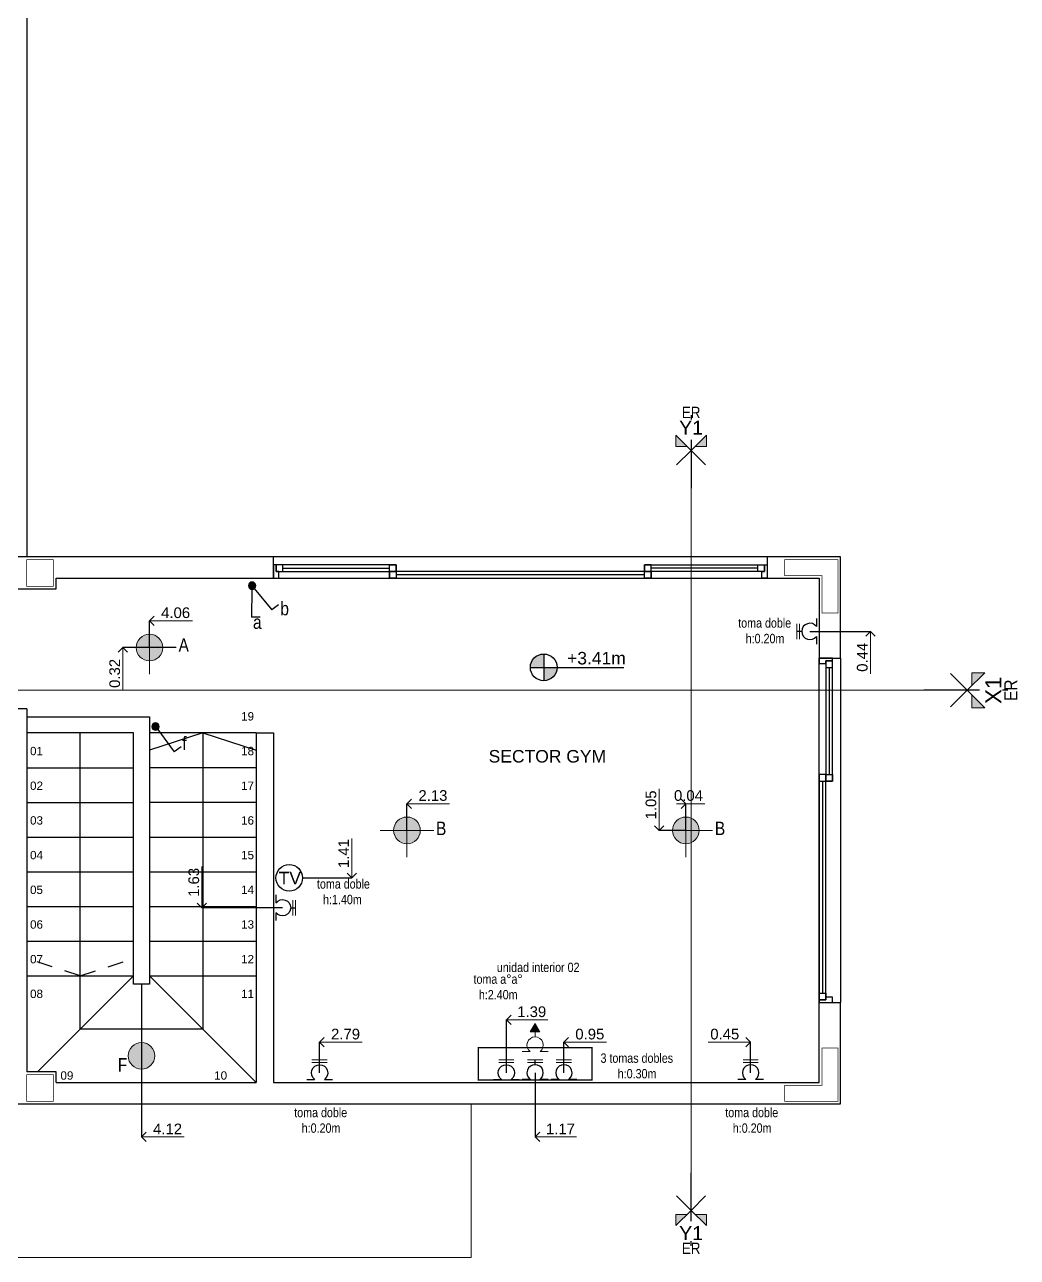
# Model space of a CAD drawing. Header units: millimetres. Extents: x 11902 to 12193, y 9935 to 10135.
# Drawn here: x 12036.59 to 12044.03, y 10117.14 to 10126.38 of the extents above; entities that cross this region are included whole.
import ezdxf
from ezdxf.enums import TextEntityAlignment as Align

# ---------------------------------------------------------------- set-up
doc = ezdxf.new("R2010")
doc.units = ezdxf.units.MM
doc.linetypes.add('ACAD_ISO02W100', pattern=[15, 12, -3])
doc.linetypes.add('CENTRO2', pattern=[28.575, 19.05, -3.175, 3.175, -3.175])
doc.layers.get('Defpoints').update_dxf_attribs({"color": 254})
for name, color, linetype in [('0-HATCH', 7, 'Continuous'), ('01-MUROS', 7, 'Continuous'), ('02-CARPINTERÍAS', 62, 'Continuous'), ('03-PROYECCIONES', 14, 'Continuous'), ('ie llaves', 10, 'Continuous'), ('ie textos', 250, 'Continuous'), ('ie tomas', 10, 'Continuous')]:
    doc.layers.add(name, color=color, linetype=linetype)
doc.layers.add('000-COTAS ACUMULADAS', color=7, linetype='Continuous', lineweight=9, true_color=0xd10a0d)
doc.layers.add('ie bocas', color=7, linetype='Continuous', lineweight=9, true_color=0xe41b1b)
doc.layers.add('001-EJES REPLANTEO', color=20, linetype='Continuous', lineweight=18)
doc.layers.add('06-SOLADOS', color=252, linetype='Continuous', lineweight=25)
doc.styles.add('arial1', font='arial.ttf', dxfattribs={"height": 0.002})
doc.styles.add('COTAS', font='arial.ttf')
doc.styles.add('ROMANS', font='GOTHIC.TTF', dxfattribs={"height": 0.125})
doc.styles.get("Standard").update_dxf_attribs({"font": 'arial.ttf'})
doc.dimstyles.new('Cotas 1 50', dxfattribs={"dimtxt": 0.08, "dimasz": 0.07, "dimexe": 0, "dimexo": 0, "dimgap": 0.02, "dimtad": 1, "dimjust": 2, "dimzin": 0, "dimdsep": 46, "dimtxsty": 'COTAS', "dimblk1": 'NONE', "dimblk2": 'OPEN90', "dimsah": 1, "dimcen": 0.1, "dimse1": 1, "dimsd1": 1, "dimclrd": 256, "dimclre": 252, "dimclrt": 256, "dimadec": 0, "dimazin": 0, "dimtfac": 1, "dimtix": 1, "dimtmove": 2, "dimatfit": 3, "dimldrblk": 'COTA', "dimfxl": 0, "dimtolj": 1, "dimtzin": 0, "dimlwd": -1, "dimarcsym": 0})

# ---------------------------------------------------------------- blocks, each defined once
blk = doc.blocks.new('APLIQUE')
at = {"layer": 'ie bocas', "extrusion": (-1.88135e-09, 1.24706e-11, 1)}
h = blk.add_hatch(color=256, dxfattribs=at)
h.dxf.hatch_style = 1
edge = h.paths.add_edge_path()
edge.add_arc((0, 0), 0.1, 179.24043, 539.24043, ccw=False)
at = {"layer": 'ie bocas', "const_width": 0.01}
for points in [[(-0.125, 0.2), (0.125, 0.2)], [(0, 0.2), (0, 0)]]:
    blk.add_lwpolyline(points, dxfattribs=at)
at = {"layer": 'ie bocas', "lineweight": 9}
blk.add_circle((0, 0), 0.1, dxfattribs=at)
blk = doc.blocks.new('BOCA ILUMINAICON')
at = {"layer": 'ie bocas'}
h = blk.add_hatch(color=256, dxfattribs=at)
h.dxf.hatch_style = 1
edge = h.paths.add_edge_path()
edge.add_arc((0, 0), 0.1, 0, 360)
at = {"layer": 'ie bocas', "color": 250, "lineweight": 0, "true_color": 0x1f1f1f}
for p, q in [((-0.0027, -0.2), (0.0027, 0.2)), ((0.2, -0.0027), (-0.2, 0.0027))]:
    blk.add_line(p, q, dxfattribs=at)
at = {"layer": 'ie bocas', "lineweight": 9}
blk.add_circle((0, 0), 0.1, dxfattribs=at)
blk = doc.blocks.new('tug')
at = {"color": 0}
for p, q in [((-0.138, 0.07), (-0.053, 0.07)), ((0.053, 0.07), (0.138, 0.07)), ((0, -0.088), (0, -0.14))]:
    blk.add_line(p, q, dxfattribs=at)
at = {"color": 0, "const_width": 0.01}
for points in [[(-0.083, -0.112), (0.083, -0.112)], [(-0.083, -0.14), (0.083, -0.14)]]:
    blk.add_lwpolyline(points, dxfattribs=at)
at = {"color": 0}
blk.add_arc((0, 0), 0.0875, 126.8888, 53.1112, dxfattribs=at)
blk = doc.blocks.new('TOMA ESPECIAL')
at = {"lineweight": 9, "true_color": 0x306b91}
h = blk.add_hatch(color=147, dxfattribs=at)
h.dxf.hatch_style = 1
h.paths.add_polyline_path([(0, -0.23), (0.052, -0.14), (-0.052, -0.14)])
at = {"color": 0}
for p, q in [((-0.138, 0.07), (-0.053, 0.07)), ((0.053, 0.07), (0.138, 0.07)), ((0, -0.088), (0, -0.14))]:
    blk.add_line(p, q, dxfattribs=at)
at = {"color": 147, "lineweight": 9, "true_color": 0x306b91}
blk.add_lwpolyline([(0, -0.23), (0.052, -0.14), (-0.052, -0.14)], close=True, dxfattribs=at)
at = {"color": 0}
blk.add_arc((0, 0), 0.0875, 126.8888, 53.1112, dxfattribs=at)
blk = doc.blocks.new('LLA-1P')
at = {"color": 0}
for p in [(0.033, 0.028), (0.315, 0.158)]:
    blk.add_line(p, (0.255, 0.225), dxfattribs=at)
at = {"color": 0, "const_width": 0.039}
blk.add_lwpolyline([(-0.016, 0.002, 1), (0.023, 0.002, 1)], format="xyb", close=True, dxfattribs=at)
at = {"color": 0}
blk.add_circle((0.004, 0.002), 0.039, dxfattribs=at)
at = {"style": 'ROMANS', "width": 0.8, "flags": 1}
blk.add_attdef('ELEC', (0, 0.029), '', height=0.125, dxfattribs=at)
blk = doc.blocks.new('Eje Replanteo')
h = blk.add_hatch(color=256)
h.paths.add_polyline_path([(0.229, 0.793), (0.06, 0.624), (0.229, 0.624)])
h.paths.add_polyline_path([(-0.229, 0.793), (-0.229, 0.624), (-0.06, 0.624)])
at = {"linetype": 'CENTRO2', "lineweight": 30}
for points in [[(0, 1.094), (0, 1.025)], [(0, 0.725), (0, 0)]]:
    blk.add_lwpolyline(points, dxfattribs=at)
for points in [[(0.217, 0.348), (0, 0.564), (-0.229, 0.793), (-0.229, 0.624), (-0.06, 0.624)], [(-0.217, 0.348), (0, 0.564), (0.229, 0.793), (0.229, 0.624), (0.06, 0.624)]]:
    blk.add_lwpolyline(points)
at = {"width": 0.85}
blk.add_attdef('ER', text='', height=0.17, dxfattribs=at).set_placement((0, 1.133), align=Align.MIDDLE_CENTER)
at = {"color": 1}
blk.add_attdef('EJE', text='', height=0.21, dxfattribs=at).set_placement((0, 0.905), align=Align.MIDDLE_CENTER)
blk = doc.blocks.new('_OPEN90')
at = {"color": 0, "linetype": 'ByBlock'}
for p, q in [((0, 0), (-1, 0)), ((-0.5, 0.5), (0, 0)), ((0, 0), (-0.5, -0.5))]:
    blk.add_line(p, q, dxfattribs=at)
blk = doc.blocks.new('*D122')
at = {"layer": '000-COTAS ACUMULADAS', "color": 252, "lineweight": -2, "transparency": 16777216}
blk.add_line((12042.4785, 10121.8302), (12042.932, 10121.8302), dxfattribs=at)
at = {"layer": '000-COTAS ACUMULADAS', "transparency": 16777216}
blk.add_line((12042.932, 10121.7602), (12042.932, 10121.5127), dxfattribs=at)
at = {"layer": 'Defpoints', "color": 0, "transparency": 16777216}
for p in [(12042.4785, 10121.8302), (12042.932, 10121.8302), (12042.5479, 10121.3892)]:
    blk.add_point(p, dxfattribs=at)
at = {"layer": '000-COTAS ACUMULADAS', "transparency": 16777216, "xscale": 0.07, "yscale": 0.07, "zscale": 0.07, "rotation": 90}
blk.add_blockref('_OPEN90', (12042.932, 10121.8302), dxfattribs=at)
at = {"layer": '000-COTAS ACUMULADAS', "transparency": 16777216, "insert": (12042.8711, 10121.6364), "char_height": 0.08, "attachment_point": 5, "rotation": 90, "style": 'COTAS'}
blk.add_mtext('\\A1;0.44', dxfattribs=at)
blk = doc.blocks.new('_None')
blk = doc.blocks.new('COTA')
blk.add_line((-1, 0), (0, 0))
at = {"const_width": 0.065}
blk.add_lwpolyline([(0.14, 0.14), (0.28, 0.28), (0, 0), (-0.14, -0.14), (-0.28, -0.28)], dxfattribs=at)
blk = doc.blocks.new('*D123')
at = {"layer": '000-COTAS ACUMULADAS', "transparency": 16777216}
blk.add_line((12041.3479, 10120.4092), (12041.3479, 10120.65), dxfattribs=at)
at = {"layer": '000-COTAS ACUMULADAS', "color": 252, "lineweight": -2, "transparency": 16777216}
blk.add_line((12041.5479, 10120.3392), (12041.3479, 10120.3392), dxfattribs=at)
at = {"layer": 'Defpoints', "color": 0, "transparency": 16777216}
for p in [(12041.5879, 10121.3892), (12041.3479, 10120.3392), (12041.5479, 10120.3392)]:
    blk.add_point(p, dxfattribs=at)
at = {"layer": '000-COTAS ACUMULADAS', "transparency": 16777216, "xscale": 0.07, "yscale": 0.07, "zscale": 0.07, "rotation": 270}
blk.add_blockref('_OPEN90', (12041.3479, 10120.3392), dxfattribs=at)
at = {"layer": '000-COTAS ACUMULADAS', "transparency": 16777216, "insert": (12041.2871, 10120.5296), "char_height": 0.08, "attachment_point": 5, "rotation": 90, "style": 'COTAS'}
blk.add_mtext('\\A1;1.05', dxfattribs=at)
blk = doc.blocks.new('*D124')
at = {"layer": '000-COTAS ACUMULADAS', "color": 252, "lineweight": -2, "transparency": 16777216}
blk.add_line((12041.5479, 10120.3392), (12041.5479, 10120.5392), dxfattribs=at)
at = {"layer": '000-COTAS ACUMULADAS', "transparency": 16777216}
blk.add_line((12041.5479, 10120.5392), (12041.6917, 10120.5392), dxfattribs=at)
at = {"layer": 'Defpoints', "color": 0, "transparency": 16777216}
for p in [(12041.5479, 10120.5392), (12041.5479, 10120.3392), (12041.5879, 10120.3392)]:
    blk.add_point(p, dxfattribs=at)
at = {"layer": '000-COTAS ACUMULADAS', "transparency": 16777216, "xscale": 0.07, "yscale": 0.07, "zscale": 0.07}
blk.add_blockref('_OPEN90', (12041.5479, 10120.5392), dxfattribs=at)
at = {"layer": '000-COTAS ACUMULADAS', "transparency": 16777216, "insert": (12041.5679, 10120.6), "char_height": 0.08, "attachment_point": 5, "style": 'COTAS'}
blk.add_mtext('\\A1;0.04', dxfattribs=at)
blk = doc.blocks.new('*D125')
at = {"layer": '000-COTAS ACUMULADAS', "color": 252, "lineweight": -2, "transparency": 16777216}
blk.add_line((12039.4579, 10120.3392), (12039.4579, 10120.5392), dxfattribs=at)
at = {"layer": '000-COTAS ACUMULADAS', "transparency": 16777216}
blk.add_line((12039.5279, 10120.5392), (12039.7771, 10120.5392), dxfattribs=at)
at = {"layer": 'Defpoints', "color": 0, "transparency": 16777216}
for p in [(12039.4579, 10120.5392), (12039.4579, 10120.3392, 0), (12041.5879, 10120.3392)]:
    blk.add_point(p, dxfattribs=at)
at = {"layer": '000-COTAS ACUMULADAS', "transparency": 16777216, "xscale": 0.07, "yscale": 0.07, "zscale": 0.07, "rotation": 180}
blk.add_blockref('_OPEN90', (12039.4579, 10120.5392), dxfattribs=at)
at = {"layer": '000-COTAS ACUMULADAS', "transparency": 16777216, "insert": (12039.6525, 10120.6), "char_height": 0.08, "attachment_point": 5, "style": 'COTAS'}
blk.add_mtext('\\A1;2.13', dxfattribs=at)
blk = doc.blocks.new('*D126')
at = {"layer": '000-COTAS ACUMULADAS', "color": 252, "lineweight": -2, "transparency": 16777216}
blk.add_line((12037.5279, 10121.7092), (12037.5279, 10121.9092), dxfattribs=at)
at = {"layer": '000-COTAS ACUMULADAS', "transparency": 16777216}
blk.add_line((12037.5979, 10121.9092), (12037.8489, 10121.9092), dxfattribs=at)
at = {"layer": 'Defpoints', "color": 0, "transparency": 16777216}
for p in [(12037.5279, 10121.9092), (12037.5279, 10121.7092, 0), (12041.5879, 10121.3892)]:
    blk.add_point(p, dxfattribs=at)
at = {"layer": '000-COTAS ACUMULADAS', "transparency": 16777216, "xscale": 0.07, "yscale": 0.07, "zscale": 0.07, "rotation": 180}
blk.add_blockref('_OPEN90', (12037.5279, 10121.9092), dxfattribs=at)
at = {"layer": '000-COTAS ACUMULADAS', "transparency": 16777216, "insert": (12037.7234, 10121.97), "char_height": 0.08, "attachment_point": 5, "style": 'COTAS'}
blk.add_mtext('\\A1;4.06', dxfattribs=at)
blk = doc.blocks.new('*D127')
at = {"layer": '000-COTAS ACUMULADAS', "transparency": 16777216}
blk.add_line((12041.9642, 10118.7511), (12041.7157, 10118.7511), dxfattribs=at)
at = {"layer": '000-COTAS ACUMULADAS', "color": 252, "lineweight": -2, "transparency": 16777216}
blk.add_line((12042.0342, 10118.5219), (12042.0342, 10118.7511), dxfattribs=at)
at = {"layer": 'Defpoints', "color": 0, "transparency": 16777216}
for p in [(12042.0342, 10118.7511), (12042.0342, 10118.5219), (12041.5879, 10118.4492)]:
    blk.add_point(p, dxfattribs=at)
at = {"layer": '000-COTAS ACUMULADAS', "transparency": 16777216, "xscale": 0.07, "yscale": 0.07, "zscale": 0.07}
blk.add_blockref('_OPEN90', (12042.0342, 10118.7511), dxfattribs=at)
at = {"layer": '000-COTAS ACUMULADAS', "transparency": 16777216, "insert": (12041.84, 10118.812), "char_height": 0.08, "attachment_point": 5, "style": 'COTAS'}
blk.add_mtext('\\A1;0.45', dxfattribs=at)
blk = doc.blocks.new('*D128')
at = {"layer": '000-COTAS ACUMULADAS', "color": 252, "lineweight": -2, "transparency": 16777216}
blk.add_line((12040.6342, 10118.5219), (12040.6342, 10118.7511), dxfattribs=at)
at = {"layer": '000-COTAS ACUMULADAS', "transparency": 16777216}
blk.add_line((12040.7042, 10118.7511), (12040.9526, 10118.7511), dxfattribs=at)
at = {"layer": 'Defpoints', "color": 0, "transparency": 16777216}
for p in [(12040.6342, 10118.7511), (12040.6342, 10118.5219), (12041.5879, 10118.4492)]:
    blk.add_point(p, dxfattribs=at)
at = {"layer": '000-COTAS ACUMULADAS', "transparency": 16777216, "xscale": 0.07, "yscale": 0.07, "zscale": 0.07, "rotation": 180}
blk.add_blockref('_OPEN90', (12040.6342, 10118.7511), dxfattribs=at)
at = {"layer": '000-COTAS ACUMULADAS', "transparency": 16777216, "insert": (12040.8284, 10118.812), "char_height": 0.08, "attachment_point": 5, "style": 'COTAS'}
blk.add_mtext('\\A1;0.95', dxfattribs=at)
blk = doc.blocks.new('*D129')
at = {"layer": '000-COTAS ACUMULADAS', "color": 252, "lineweight": -2, "transparency": 16777216}
blk.add_line((12040.4184, 10118.5219), (12040.4184, 10118.0414), dxfattribs=at)
at = {"layer": '000-COTAS ACUMULADAS', "transparency": 16777216}
blk.add_line((12040.4884, 10118.0414), (12040.7286, 10118.0414), dxfattribs=at)
at = {"layer": 'Defpoints', "color": 0, "transparency": 16777216}
for p in [(12040.4184, 10118.5219), (12041.5879, 10118.4492), (12040.4184, 10118.0414)]:
    blk.add_point(p, dxfattribs=at)
at = {"layer": '000-COTAS ACUMULADAS', "transparency": 16777216, "xscale": 0.07, "yscale": 0.07, "zscale": 0.07, "rotation": 180}
blk.add_blockref('_OPEN90', (12040.4184, 10118.0414), dxfattribs=at)
at = {"layer": '000-COTAS ACUMULADAS', "transparency": 16777216, "insert": (12040.6085, 10118.1016), "char_height": 0.08, "attachment_point": 5, "style": 'COTAS'}
blk.add_mtext('\\A1;1.17', dxfattribs=at)
blk = doc.blocks.new('*D130')
at = {"layer": '000-COTAS ACUMULADAS', "color": 252, "lineweight": -2, "transparency": 16777216}
blk.add_line((12040.2026, 10118.5219), (12040.2026, 10118.9187), dxfattribs=at)
at = {"layer": '000-COTAS ACUMULADAS', "transparency": 16777216}
blk.add_line((12040.2726, 10118.9187), (12040.513, 10118.9187), dxfattribs=at)
at = {"layer": 'Defpoints', "color": 0, "transparency": 16777216}
for p in [(12040.2026, 10118.9187), (12040.2026, 10118.5219), (12041.5879, 10118.4492)]:
    blk.add_point(p, dxfattribs=at)
at = {"layer": '000-COTAS ACUMULADAS', "transparency": 16777216, "xscale": 0.07, "yscale": 0.07, "zscale": 0.07, "rotation": 180}
blk.add_blockref('_OPEN90', (12040.2026, 10118.9187), dxfattribs=at)
at = {"layer": '000-COTAS ACUMULADAS', "transparency": 16777216, "insert": (12040.3928, 10118.9795), "char_height": 0.08, "attachment_point": 5, "style": 'COTAS'}
blk.add_mtext('\\A1;1.39', dxfattribs=at)
blk = doc.blocks.new('*D131')
at = {"layer": '000-COTAS ACUMULADAS', "color": 252, "lineweight": -2, "transparency": 16777216}
blk.add_line((12038.8026, 10118.5219), (12038.8026, 10118.7511), dxfattribs=at)
at = {"layer": '000-COTAS ACUMULADAS', "transparency": 16777216}
blk.add_line((12038.8726, 10118.7511), (12039.1219, 10118.7511), dxfattribs=at)
at = {"layer": 'Defpoints', "color": 0, "transparency": 16777216}
for p in [(12038.8026, 10118.7511), (12038.8026, 10118.5219), (12041.5879, 10118.4492)]:
    blk.add_point(p, dxfattribs=at)
at = {"layer": '000-COTAS ACUMULADAS', "transparency": 16777216, "xscale": 0.07, "yscale": 0.07, "zscale": 0.07, "rotation": 180}
blk.add_blockref('_OPEN90', (12038.8026, 10118.7511), dxfattribs=at)
at = {"layer": '000-COTAS ACUMULADAS', "transparency": 16777216, "insert": (12038.9972, 10118.812), "char_height": 0.08, "attachment_point": 5, "style": 'COTAS'}
blk.add_mtext('\\A1;2.79', dxfattribs=at)
blk = doc.blocks.new('*D132')
at = {"layer": '000-COTAS ACUMULADAS', "transparency": 16777216}
blk.add_line((12037.921, 10119.8292), (12037.921, 10120.0694), dxfattribs=at)
at = {"layer": '000-COTAS ACUMULADAS', "color": 252, "lineweight": -2, "transparency": 16777216}
blk.add_line((12038.5247, 10119.7592), (12037.921, 10119.7592), dxfattribs=at)
at = {"layer": 'Defpoints', "color": 0, "transparency": 16777216}
for p in [(12038.1205, 10121.3892), (12037.921, 10119.7592), (12038.5247, 10119.7592)]:
    blk.add_point(p, dxfattribs=at)
at = {"layer": '000-COTAS ACUMULADAS', "transparency": 16777216, "xscale": 0.07, "yscale": 0.07, "zscale": 0.07, "rotation": 270}
blk.add_blockref('_OPEN90', (12037.921, 10119.7592), dxfattribs=at)
at = {"layer": '000-COTAS ACUMULADAS', "transparency": 16777216, "insert": (12037.8601, 10119.9493), "char_height": 0.08, "attachment_point": 5, "rotation": 90, "style": 'COTAS'}
blk.add_mtext('\\A1;1.63', dxfattribs=at)
blk = doc.blocks.new('*D133')
at = {"layer": '000-COTAS ACUMULADAS', "transparency": 16777216}
blk.add_line((12039.0433, 10120.0532), (12039.0433, 10120.278), dxfattribs=at)
at = {"layer": '000-COTAS ACUMULADAS', "color": 252, "lineweight": -2, "transparency": 16777216}
blk.add_line((12038.675, 10119.9832), (12039.0433, 10119.9832), dxfattribs=at)
at = {"layer": 'Defpoints', "color": 0, "transparency": 16777216}
for p in [(12039.6575, 10121.3892), (12038.675, 10119.9832), (12039.0433, 10119.9832)]:
    blk.add_point(p, dxfattribs=at)
at = {"layer": '000-COTAS ACUMULADAS', "transparency": 16777216, "xscale": 0.07, "yscale": 0.07, "zscale": 0.07, "rotation": 270}
blk.add_blockref('_OPEN90', (12039.0433, 10119.9832), dxfattribs=at)
at = {"layer": '000-COTAS ACUMULADAS', "transparency": 16777216, "insert": (12038.9831, 10120.1656), "char_height": 0.08, "attachment_point": 5, "rotation": 90, "style": 'COTAS'}
blk.add_mtext('\\A1;1.41', dxfattribs=at)
blk = doc.blocks.new('*D134')
at = {"layer": '000-COTAS ACUMULADAS', "color": 252, "lineweight": -2, "transparency": 16777216}
blk.add_line((12037.4679, 10118.4492), (12037.4679, 10118.0414), dxfattribs=at)
at = {"layer": '000-COTAS ACUMULADAS', "transparency": 16777216}
blk.add_line((12037.5379, 10118.0414), (12037.7881, 10118.0414), dxfattribs=at)
at = {"layer": 'Defpoints', "color": 0, "transparency": 16777216}
for p in [(12037.4679, 10118.4492), (12041.5879, 10118.4492), (12037.4679, 10118.0414)]:
    blk.add_point(p, dxfattribs=at)
at = {"layer": '000-COTAS ACUMULADAS', "transparency": 16777216, "xscale": 0.07, "yscale": 0.07, "zscale": 0.07, "rotation": 180}
blk.add_blockref('_OPEN90', (12037.4679, 10118.0414), dxfattribs=at)
at = {"layer": '000-COTAS ACUMULADAS', "transparency": 16777216, "insert": (12037.663, 10118.1016), "char_height": 0.08, "attachment_point": 5, "style": 'COTAS'}
blk.add_mtext('\\A1;4.12', dxfattribs=at)
blk = doc.blocks.new('*D135')
at = {"layer": '000-COTAS ACUMULADAS', "color": 252, "lineweight": -2, "transparency": 16777216}
blk.add_line((12034.9729, 10121.2292), (12034.9729, 10121.609), dxfattribs=at)
at = {"layer": '000-COTAS ACUMULADAS', "transparency": 16777216}
blk.add_line((12035.0429, 10121.609), (12035.2904, 10121.609), dxfattribs=at)
at = {"layer": 'Defpoints', "color": 0, "transparency": 16777216}
for p in [(12034.9729, 10121.609), (12041.5879, 10121.3892), (12034.9729, 10121.2292)]:
    blk.add_point(p, dxfattribs=at)
at = {"layer": '000-COTAS ACUMULADAS', "transparency": 16777216, "xscale": 0.07, "yscale": 0.07, "zscale": 0.07, "rotation": 180}
blk.add_blockref('_OPEN90', (12034.9729, 10121.609), dxfattribs=at)
at = {"layer": '000-COTAS ACUMULADAS', "transparency": 16777216, "insert": (12035.1667, 10121.6698), "char_height": 0.08, "attachment_point": 5, "style": 'COTAS'}
blk.add_mtext('\\A1;6.62', dxfattribs=at)
blk = doc.blocks.new('*D140')
at = {"layer": '000-COTAS ACUMULADAS', "color": 252, "lineweight": -2, "transparency": 16777216}
blk.add_line((12033.7479, 10122.1587), (12033.7479, 10122.7909), dxfattribs=at)
at = {"layer": '000-COTAS ACUMULADAS', "transparency": 16777216}
blk.add_line((12033.8179, 10122.7909), (12034.0648, 10122.7909), dxfattribs=at)
at = {"layer": 'Defpoints', "color": 0, "transparency": 16777216}
for p in [(12033.7479, 10122.7909), (12033.7479, 10122.1587), (12041.5879, 10121.3892)]:
    blk.add_point(p, dxfattribs=at)
at = {"layer": '000-COTAS ACUMULADAS', "transparency": 16777216, "xscale": 0.07, "yscale": 0.07, "zscale": 0.07, "rotation": 180}
blk.add_blockref('_OPEN90', (12033.7479, 10122.7909), dxfattribs=at)
at = {"layer": '000-COTAS ACUMULADAS', "transparency": 16777216, "insert": (12033.9413, 10122.8517), "char_height": 0.08, "attachment_point": 5, "style": 'COTAS'}
blk.add_mtext('\\A1;7.84', dxfattribs=at)
blk = doc.blocks.new('*D141')
at = {"layer": '000-COTAS ACUMULADAS', "color": 252, "lineweight": -2, "transparency": 16777216}
blk.add_line((12033.1479, 10122.4692), (12033.1479, 10123.0157), dxfattribs=at)
at = {"layer": '000-COTAS ACUMULADAS', "transparency": 16777216}
blk.add_line((12033.2179, 10123.0157), (12033.4655, 10123.0157), dxfattribs=at)
at = {"layer": 'Defpoints', "color": 0, "transparency": 16777216}
for p in [(12033.1479, 10123.0157), (12033.1479, 10122.4692), (12041.5879, 10121.3892)]:
    blk.add_point(p, dxfattribs=at)
at = {"layer": '000-COTAS ACUMULADAS', "transparency": 16777216, "xscale": 0.07, "yscale": 0.07, "zscale": 0.07, "rotation": 180}
blk.add_blockref('_OPEN90', (12033.1479, 10123.0157), dxfattribs=at)
at = {"layer": '000-COTAS ACUMULADAS', "transparency": 16777216, "insert": (12033.3417, 10123.0765), "char_height": 0.08, "attachment_point": 5, "style": 'COTAS'}
blk.add_mtext('\\A1;8.44', dxfattribs=at)
blk = doc.blocks.new('*D142')
at = {"layer": '000-COTAS ACUMULADAS', "color": 252, "lineweight": -2, "transparency": 16777216}
blk.add_line((12036.1979, 10118.5194), (12036.1979, 10118.7927), dxfattribs=at)
at = {"layer": '000-COTAS ACUMULADAS', "transparency": 16777216}
blk.add_line((12036.2679, 10118.7927), (12036.5159, 10118.7927), dxfattribs=at)
at = {"layer": 'Defpoints', "color": 0, "transparency": 16777216}
for p in [(12036.1979, 10118.7927), (12036.1979, 10118.5194), (12041.5879, 10118.4492)]:
    blk.add_point(p, dxfattribs=at)
at = {"layer": '000-COTAS ACUMULADAS', "transparency": 16777216, "xscale": 0.07, "yscale": 0.07, "zscale": 0.07, "rotation": 180}
blk.add_blockref('_OPEN90', (12036.1979, 10118.7927), dxfattribs=at)
at = {"layer": '000-COTAS ACUMULADAS', "transparency": 16777216, "insert": (12036.3919, 10118.8536), "char_height": 0.08, "attachment_point": 5, "style": 'COTAS'}
blk.add_mtext('\\A1;5.39', dxfattribs=at)
blk = doc.blocks.new('*D143')
at = {"layer": '000-COTAS ACUMULADAS', "color": 252, "lineweight": -2, "transparency": 16777216}
blk.add_line((12033.7479, 10118.5194), (12033.7479, 10118.7927), dxfattribs=at)
at = {"layer": '000-COTAS ACUMULADAS', "transparency": 16777216}
blk.add_line((12033.8179, 10118.7927), (12034.0648, 10118.7927), dxfattribs=at)
at = {"layer": 'Defpoints', "color": 0, "transparency": 16777216}
for p in [(12033.7479, 10118.7927), (12033.7479, 10118.5194), (12041.5879, 10118.2892)]:
    blk.add_point(p, dxfattribs=at)
at = {"layer": '000-COTAS ACUMULADAS', "transparency": 16777216, "xscale": 0.07, "yscale": 0.07, "zscale": 0.07, "rotation": 180}
blk.add_blockref('_OPEN90', (12033.7479, 10118.7927), dxfattribs=at)
at = {"layer": '000-COTAS ACUMULADAS', "transparency": 16777216, "insert": (12033.9413, 10118.8536), "char_height": 0.08, "attachment_point": 5, "style": 'COTAS'}
blk.add_mtext('\\A1;7.84', dxfattribs=at)
blk = doc.blocks.new('*D144')
at = {"layer": '000-COTAS ACUMULADAS', "color": 252, "lineweight": -2, "transparency": 16777216}
blk.add_line((12034.9729, 10118.5194), (12034.9729, 10118.0414), dxfattribs=at)
at = {"layer": '000-COTAS ACUMULADAS', "transparency": 16777216}
blk.add_line((12035.0429, 10118.0414), (12035.2904, 10118.0414), dxfattribs=at)
at = {"layer": 'Defpoints', "color": 0, "transparency": 16777216}
for p in [(12034.9729, 10118.5194), (12041.5879, 10118.2892), (12034.9729, 10118.0414)]:
    blk.add_point(p, dxfattribs=at)
at = {"layer": '000-COTAS ACUMULADAS', "transparency": 16777216, "xscale": 0.07, "yscale": 0.07, "zscale": 0.07, "rotation": 180}
blk.add_blockref('_OPEN90', (12034.9729, 10118.0414), dxfattribs=at)
at = {"layer": '000-COTAS ACUMULADAS', "transparency": 16777216, "insert": (12035.1667, 10118.1022), "char_height": 0.08, "attachment_point": 5, "style": 'COTAS'}
blk.add_mtext('\\A1;6.62', dxfattribs=at)
blk = doc.blocks.new('*D145')
at = {"layer": '000-COTAS ACUMULADAS', "transparency": 16777216}
blk.add_line((12035.761, 10120.135), (12035.761, 10120.3744), dxfattribs=at)
at = {"layer": '000-COTAS ACUMULADAS', "color": 252, "lineweight": -2, "transparency": 16777216}
blk.add_line((12036.3812, 10120.065), (12035.761, 10120.065), dxfattribs=at)
at = {"layer": 'Defpoints', "color": 0, "transparency": 16777216}
for p in [(12037.4679, 10121.3892), (12035.761, 10120.065), (12036.3812, 10120.065)]:
    blk.add_point(p, dxfattribs=at)
at = {"layer": '000-COTAS ACUMULADAS', "transparency": 16777216, "xscale": 0.07, "yscale": 0.07, "zscale": 0.07, "rotation": 270}
blk.add_blockref('_OPEN90', (12035.761, 10120.065), dxfattribs=at)
at = {"layer": '000-COTAS ACUMULADAS', "transparency": 16777216, "insert": (12035.7002, 10120.2547), "char_height": 0.08, "attachment_point": 5, "rotation": 90, "style": 'COTAS'}
blk.add_mtext('\\A1;1.32', dxfattribs=at)
blk = doc.blocks.new('*D148')
at = {"layer": '000-COTAS ACUMULADAS', "color": 252, "lineweight": -2, "transparency": 16777216}
blk.add_line((12037.7279, 10121.7092), (12037.3279, 10121.7092), dxfattribs=at)
at = {"layer": '000-COTAS ACUMULADAS', "transparency": 16777216}
blk.add_line((12037.3279, 10121.6392), (12037.3279, 10121.3922), dxfattribs=at)
at = {"layer": 'Defpoints', "color": 0, "transparency": 16777216}
for p in [(12037.3279, 10121.7092), (12037.7279, 10121.7092, 0), (12038.1205, 10121.3892)]:
    blk.add_point(p, dxfattribs=at)
at = {"layer": '000-COTAS ACUMULADAS', "transparency": 16777216, "xscale": 0.07, "yscale": 0.07, "zscale": 0.07, "rotation": 90}
blk.add_blockref('_OPEN90', (12037.3279, 10121.7092), dxfattribs=at)
at = {"layer": '000-COTAS ACUMULADAS', "transparency": 16777216, "insert": (12037.2671, 10121.5157), "char_height": 0.08, "attachment_point": 5, "rotation": 90, "style": 'COTAS'}
blk.add_mtext('\\A1;0.32', dxfattribs=at)

msp = doc.modelspace()

# ---------------------------------------------------------------- hatches: boundary and pattern name
at = {"layer": '0-HATCH'}
h = msp.add_hatch(color=256, dxfattribs=at)
h.dxf.hatch_style = 1
h.paths.add_polyline_path([(12040.4829, 10121.6611, 0.414214), (12040.3829, 10121.5611), (12040.4829, 10121.5611)])
h.paths.add_polyline_path([(12040.4829, 10121.5611), (12040.4829, 10121.4611, 0.414214), (12040.5829, 10121.5611)])

# ---------------------------------------------------------------- linework, layer by layer
msp.add_lwpolyline([(12036.4479, 10122.2292), (12036.4479, 10122.1492), (12036.8279, 10122.1492), (12036.8279, 10122.2292), (12038.4579, 10122.2292), (12038.4579, 10122.3892), (12035.9479, 10122.3892)])
at = {"color": 97, "true_color": 0x2e8c22, "const_width": 0.005}
for points in [[(12036.6079, 10122.3692), (12036.6079, 10122.1692), (12036.8079, 10122.1692), (12036.8079, 10122.3692)], [(12036.6079, 10118.5092), (12036.6079, 10118.3092), (12036.8079, 10118.3092), (12036.8079, 10118.5092)]]:
    msp.add_lwpolyline(points, close=True, dxfattribs=at)
for points in [[(12042.6879, 10122.3692), (12042.2879, 10122.3692), (12042.2879, 10122.2492), (12042.5679, 10122.2492), (12042.5679, 10121.9692), (12042.6879, 10121.9692), (12042.6879, 10122.3692)], [(12042.6879, 10118.3092), (12042.2879, 10118.3092), (12042.2879, 10118.4292), (12042.5679, 10118.4292), (12042.5679, 10118.7092), (12042.6879, 10118.7092), (12042.6879, 10118.3092)]]:
    msp.add_lwpolyline(points, dxfattribs=at)
at = {"color": 82, "true_color": 0x2fbd00}
msp.add_circle((12038.5754, 10119.9832), 0.0997, dxfattribs=at)
at = {"layer": '0-HATCH'}
for p, q in [((12040.4829, 10121.6611), (12040.4829, 10121.4611)), ((12040.3829, 10121.5611), (12041.0829, 10121.5611))]:
    msp.add_line(p, q, dxfattribs=at)
msp.add_circle((12040.4829, 10121.5611), 0.1, dxfattribs=at)
at = {"layer": '001-EJES REPLANTEO'}
for p, q in [((12041.5879, 10123.1871), (12041.5879, 10117.4913)), ((12043.6577, 10121.3892), (12032.5834, 10121.3892))]:
    msp.add_line(p, q, dxfattribs=at)
at = {"layer": '01-MUROS'}
for p, q in [((12036.6079, 10132.3892), (12036.6079, 10122.3892)), ((12038.3279, 10121.0692), (12038.3279, 10118.4492)), ((12038.3279, 10121.0692), (12038.4579, 10121.0692)), ((12038.4579, 10121.0692), (12038.4579, 10118.4492)), ((12042.5479, 10119.0492), (12042.7079, 10119.0492)), ((12042.7079, 10118.2892), (12042.7079, 10119.0492))]:
    msp.add_line(p, q, dxfattribs=at)
msp.add_lwpolyline([(12042.1579, 10122.2292), (12042.5479, 10122.2292), (12042.5479, 10121.6292), (12042.7079, 10121.6292), (12042.7079, 10122.3892), (12042.1579, 10122.3892)], close=True, dxfattribs=at)
for points in [[(12036.6079, 10121.2492), (12036.4479, 10121.2492), (12036.4479, 10118.4492)], [(12036.6079, 10121.2492), (12036.6079, 10118.5292)], [(12038.4579, 10118.4492), (12042.5479, 10118.4492), (12042.5479, 10119.0492)], [(12036.8279, 10118.4492), (12036.8279, 10118.5292), (12036.6079, 10118.5292)], [(12036.8279, 10118.4492), (12038.3279, 10118.4492)], [(12036.4479, 10118.2892), (12042.7079, 10118.2892)]]:
    msp.add_lwpolyline(points, dxfattribs=at)
at = {"layer": '02-CARPINTERÍAS'}
for p, q in [((12042.1579, 10122.3892), (12038.4579, 10122.3892)), ((12038.5279, 10122.3042), (12039.3279, 10122.3042)), ((12041.2379, 10122.2542), (12039.3779, 10122.2542)), ((12042.0879, 10122.3042), (12041.2879, 10122.3042)), ((12038.4579, 10122.2292), (12042.1579, 10122.2292)), ((12042.5479, 10119.0492), (12042.5479, 10121.6292)), ((12042.7079, 10121.6292), (12042.7079, 10119.0492)), ((12042.6229, 10121.5592), (12042.6229, 10120.7592)), ((12042.5729, 10120.7092), (12042.5729, 10119.1192))]:
    msp.add_line(p, q, dxfattribs=at)
for points in [[(12038.4979, 10122.2792), (12038.4779, 10122.2792), (12038.4779, 10122.3292), (12038.4579, 10122.3292), (12038.4579, 10122.2292), (12038.4979, 10122.2292)], [(12038.4779, 10122.3292), (12038.4779, 10122.2792), (12039.3779, 10122.2792), (12039.3779, 10122.3292)], [(12038.4779, 10122.2792), (12038.5279, 10122.2792), (12038.5279, 10122.3292), (12038.4779, 10122.3292)], [(12039.3779, 10122.2792), (12039.3279, 10122.2792), (12039.3279, 10122.3292), (12039.3779, 10122.3292)], [(12041.2879, 10122.2792), (12039.3279, 10122.2792), (12039.3279, 10122.2292), (12041.2879, 10122.2292)], [(12039.3779, 10122.2292), (12039.3279, 10122.2292), (12039.3279, 10122.2792), (12039.3779, 10122.2792)], [(12042.1379, 10122.3292), (12042.1379, 10122.2792), (12041.2379, 10122.2792), (12041.2379, 10122.3292)], [(12041.2379, 10122.2792), (12041.2879, 10122.2792), (12041.2879, 10122.3292), (12041.2379, 10122.3292)], [(12041.2879, 10122.2292), (12041.2379, 10122.2292), (12041.2379, 10122.2792), (12041.2879, 10122.2792)], [(12042.1379, 10122.2792), (12042.0879, 10122.2792), (12042.0879, 10122.3292), (12042.1379, 10122.3292)], [(12042.1179, 10122.2792), (12042.1379, 10122.2792), (12042.1379, 10122.3292), (12042.1579, 10122.3292), (12042.1579, 10122.2292), (12042.1179, 10122.2292)], [(12042.5979, 10121.5892), (12042.5979, 10121.6092), (12042.6479, 10121.6092), (12042.6479, 10121.6292), (12042.5479, 10121.6292), (12042.5479, 10121.5892)], [(12042.6479, 10121.6092), (12042.5979, 10121.6092), (12042.5979, 10120.7092), (12042.6479, 10120.7092)], [(12042.5979, 10121.6092), (12042.5979, 10121.5592), (12042.6479, 10121.5592), (12042.6479, 10121.6092)], [(12042.5979, 10120.7592), (12042.5479, 10120.7592), (12042.5479, 10119.0692), (12042.5979, 10119.0692)], [(12042.5479, 10120.7592), (12042.5479, 10120.7092), (12042.5979, 10120.7092), (12042.5979, 10120.7592)], [(12042.5979, 10120.7092), (12042.5979, 10120.7592), (12042.6479, 10120.7592), (12042.6479, 10120.7092)], [(12042.5479, 10119.0692), (12042.5479, 10119.1192), (12042.5979, 10119.1192), (12042.5979, 10119.0692)], [(12042.5979, 10119.0892), (12042.5979, 10119.0692), (12042.5479, 10119.0692), (12042.5479, 10119.0492), (12042.6479, 10119.0492), (12042.6479, 10119.0892)]]:
    msp.add_lwpolyline(points, close=True, dxfattribs=at)
msp.add_lwpolyline([(12036.6079, 10121.1892), (12037.5279, 10121.1892), (12037.5279, 10119.1859), (12037.4079, 10119.1859), (12037.4079, 10121.0692), (12036.6079, 10121.0692)], dxfattribs=at)
at = {"layer": '03-PROYECCIONES'}
for points in [[(12037.9279, 10121.0692), (12037.9279, 10118.8492), (12037.0079, 10118.8492)], [(12037.0079, 10118.8492), (12037.0079, 10121.0692)], [(12037.9279, 10121.0692), (12037.5279, 10120.9392)], [(12037.9279, 10121.0692), (12038.3279, 10120.9392)]]:
    msp.add_lwpolyline(points, dxfattribs=at)
at = {"layer": '03-PROYECCIONES', "linetype": 'ACAD_ISO02W100', "ltscale": 0.01}
for points in [[(12037.0079, 10119.2492), (12036.6079, 10119.3792)], [(12037.0079, 10119.2492), (12037.4079, 10119.3792)]]:
    msp.add_lwpolyline(points, dxfattribs=at)
at = {"layer": '03-PROYECCIONES', "color": 132, "linetype": 'ACAD_ISO02W100', "ltscale": 0.01, "true_color": 0x00c7c7, "const_width": 0.01}
msp.add_lwpolyline([(12039.9919, 10118.468), (12039.9919, 10118.7114), (12040.8448, 10118.7114), (12040.8448, 10118.468)], close=True, dxfattribs=at)
at = {"layer": '06-SOLADOS'}
for p, q in [((12038.3279, 10121.0692), (12037.5279, 10121.0692)), ((12036.6079, 10120.8092), (12037.4079, 10120.8092)), ((12038.3279, 10120.8092), (12037.5279, 10120.8092)), ((12036.6079, 10120.5492), (12037.4079, 10120.5492)), ((12038.3279, 10120.5492), (12037.5279, 10120.5492)), ((12036.6079, 10120.2892), (12037.4079, 10120.2892)), ((12037.5279, 10120.2892), (12038.3279, 10120.2892)), ((12036.6079, 10120.0292), (12037.4079, 10120.0292)), ((12037.5279, 10120.0292), (12038.3279, 10120.0292)), ((12036.6079, 10119.7692), (12037.4079, 10119.7692)), ((12037.5279, 10119.7692), (12038.3279, 10119.7692)), ((12036.6079, 10119.5092), (12037.4079, 10119.5092)), ((12037.5279, 10119.5092), (12038.3279, 10119.5092)), ((12036.6079, 10119.2492), (12037.4079, 10119.2492)), ((12036.6879, 10118.5292), (12037.4079, 10119.2492)), ((12037.5279, 10119.2492), (12038.3279, 10119.2492)), ((12038.3279, 10118.4492), (12037.5279, 10119.2492)), ((12037.4679, 10119.1859), (12037.4679, 10118.4492))]:
    msp.add_line(p, q, dxfattribs=at)
at = {"layer": '06-SOLADOS', "lineweight": 9}
msp.add_line((12039.9379, 10117.1392), (12039.9379, 10118.2892), dxfattribs=at)
msp.add_lwpolyline([(12030.3286, 10117.1392), (12039.9379, 10117.1392)], dxfattribs=at)

# ---------------------------------------------------------------- block references
at = {"layer": '001-EJES REPLANTEO', "xscale": 0.5, "yscale": 0.5, "zscale": 0.5}
msp.add_blockref('Eje Replanteo', (12041.5879, 10122.9049), dxfattribs=at).add_auto_attribs({'EJE': 'Y1', 'ER': 'ER'})
at = {"layer": '001-EJES REPLANTEO'}
ref = msp.add_blockref('Eje Replanteo', (12043.3332, 10121.3892), dxfattribs=dict(at, xscale=-0.5749999999999993, yscale=0.5749999999999993, zscale=0.5, rotation=270))
ref.add_attrib('EJE', 'X1', dxfattribs={"layer": '0', "color": 1, "height": 0.12075, "rotation": 90}).set_placement((12043.8541, 10121.3892), align=Align.MIDDLE_CENTER)
ref.add_attrib('ER', 'ER', dxfattribs={"layer": '0', "height": 0.09775, "rotation": 90, "width": 0.85}).set_placement((12043.9845, 10121.3892), align=Align.MIDDLE_CENTER)
ref = msp.add_blockref('Eje Replanteo', (12041.5879, 10117.7734), dxfattribs=dict(at, xscale=-0.5, yscale=0.5, zscale=0.5, rotation=180))
ref.add_attrib('EJE', 'Y1', dxfattribs={"layer": '0', "color": 1, "height": 0.105}).set_placement((12041.5879, 10117.3205), align=Align.MIDDLE_CENTER)
ref.add_attrib('ER', 'ER', dxfattribs={"layer": '0', "height": 0.085, "width": 0.85}).set_placement((12041.5879, 10117.2071), align=Align.MIDDLE_CENTER)
at = {"layer": 'ie bocas', "extrusion": (-1.88135e-09, -1.24706e-11, 1), "rotation": 180.7595650839788}
for p in [(12037.5279, 10121.7092, 0), (12041.5479, 10120.3392, 0)]:
    msp.add_blockref('BOCA ILUMINAICON', p, dxfattribs=at)
at = {"layer": 'ie bocas', "extrusion": (1.88135e-09, -1.24706e-11, 1), "xscale": -1, "rotation": 179.2404349160212}
msp.add_blockref('BOCA ILUMINAICON', (12039.4579, 10120.3392, 0), dxfattribs=at)
at = {"layer": 'ie bocas', "color": 147, "true_color": 0x306b91, "xscale": 0.7, "yscale": 0.7, "zscale": 0.7, "rotation": 180}
msp.add_blockref('TOMA ESPECIAL', (12040.4184, 10118.7305), dxfattribs=at)
at = {"layer": 'ie bocas', "xscale": -1, "rotation": 180}
msp.add_blockref('APLIQUE', (12037.4679, 10118.6492), dxfattribs=at)
at = {"layer": 'ie llaves', "xscale": -0.7000000000000584, "yscale": 0.7000000000000584, "zscale": 0.7000000000000584}
for p, rotation in [((12038.2955, 10122.1761), 130.9347955414813), ((12038.2938, 10122.175), 170.7773412070379), ((12037.5706, 10121.1189), 168.3129577995013)]:
    msp.add_blockref('LLA-1P', p, dxfattribs=dict(at, rotation=rotation))
at = {"layer": 'ie tomas', "yscale": 0.7, "zscale": 0.7}
for p, xscale, rotation in [((12042.4785, 10121.8302), 0.7, 270), ((12038.5247, 10119.7592), -0.7, 90.00000000000006), ((12038.8026, 10118.5219), -0.7, 180), ((12040.2026, 10118.5219), -0.7, 180), ((12040.4184, 10118.5219), 0.7, 180), ((12040.6342, 10118.5219), 0.7, 180), ((12042.0342, 10118.5219), 0.7, 180)]:
    msp.add_blockref('tug', p, dxfattribs=dict(at, xscale=xscale, rotation=rotation))

# ---------------------------------------------------------------- texts
at = {"char_height": 0.09375, "attachment_point": 1}
for s, insert in [('+3.41m', (12040.6579, 10121.6768)), ('\\pi0.3031;SECTOR GYM', (12039.7669, 10120.9415))]:
    msp.add_mtext_dynamic_manual_height_columns(s, width=1.470858, gutter_width=12.5, heights=[0], dxfattribs=dict(at, insert=insert))
at = {"color": 82, "true_color": 0x2fbd00, "insert": (12037.8421, 10120.0286), "char_height": 0.09375, "attachment_point": 1}
msp.add_mtext_dynamic_manual_height_columns('\\pi0.6538;TV', width=1.470858, gutter_width=12.5, heights=[0], dxfattribs=at)
at = {"layer": '03-PROYECCIONES', "char_height": 0.0625}
for s, insert, attachment_point in [('19', (12038.2142, 10121.2252), 1), ('01', (12036.6321, 10120.9652), 1), ('18', (12038.2142, 10120.9652), 1), ('02', (12036.6321, 10120.7052), 1), ('17', (12038.2142, 10120.7052), 1), ('03', (12036.6321, 10120.4452), 1), ('16', (12038.2142, 10120.4452), 1), ('04', (12036.6321, 10120.1852), 1), ('15', (12038.2142, 10120.1852), 1), ('05', (12036.6321, 10119.9252), 1), ('14', (12038.2142, 10119.9252), 1), ('06', (12036.6321, 10119.6652), 1), ('13', (12038.2142, 10119.6652), 1), ('07', (12036.6321, 10119.4052), 1), ('12', (12038.2142, 10119.4052), 1), ('08', (12036.6321, 10119.1452), 1), ('11', (12038.2142, 10119.1452), 1), ('09', (12036.86, 10118.5334), 1), ('10', (12038.1094, 10118.5334), 3)]:
    msp.add_mtext_dynamic_manual_height_columns(s, width=1.470858, gutter_width=12.5, heights=[0], dxfattribs=dict(at, insert=insert, attachment_point=attachment_point))
at = {"layer": '03-PROYECCIONES', "color": 132, "linetype": 'ACAD_ISO02W100', "ltscale": 0.01, "true_color": 0x00c7c7, "insert": (12040.4368, 10119.3476), "char_height": 0.07, "attachment_point": 1, "style": 'arial1'}
msp.add_mtext('\\pi-0.30521;{\\fArial Narrow|b0|i0|c0|p34;unidad interior 02}', dxfattribs=at)
at = {"layer": 'ie textos', "attachment_point": 1, "style": 'arial1'}
for s, insert, char_height in [('{\\fArial Narrow|b0|i0|c0|p34;b}', (12038.5087, 10122.0518), 0.1008), ('{\\fArial Narrow|b0|i0|c0|p34;a}', (12038.3035, 10121.95), 0.1008), ('\\pi-0.19587;{\\fArial Narrow|b0|i0|c0|p34;toma doble\\P\\pi-0.13971;h:0.20m}', (12042.1368, 10121.9287), 0.07), ('{\\fArial Narrow|b0|i0|c0|p34;A}', (12037.7459, 10121.7788, 0), 0.1008), ('{\\fArial Narrow|b0|i0|c0|p34;f}', (12037.7728, 10121.0422), 0.1008), ('{\\fArial Narrow|b0|i0|c0|p34;B}', (12039.6759, 10120.4045, -0.0001), 0.1008), ('{\\fArial Narrow|b0|i0|c0|p34;B}', (12041.7659, 10120.4045, 0), 0.1008), ('\\pi-0.2078;{\\fArial Narrow|b0|i0|c0|p34; toma doble\\P\\pi-0.13971;h:1.40m}', (12038.9686, 10119.9728), 0.07), ('\\pi-0.17997;{\\fArial Narrow|b0|i0|c0|p34;toma a°a°\\P\\pi-0.13971;h:2.40m}', (12040.1367, 10119.2595), 0.07), ('\\pi-0.2688;{\\fArial Narrow|b0|i0|c0|p34;3 tomas dobles\\P\\pi-0.13971;h:0.30m}', (12041.1776, 10118.6673), 0.07), ('{\\fArial Narrow|b0|i0|c0|p34;F}', (12037.2901, 10118.6328), 0.1008), ('\\pi-0.19587;{\\fArial Narrow|b0|i0|c0|p34;toma doble\\P\\pi-0.13971;h:0.20m}', (12038.8085, 10118.2597), 0.07), ('\\pi-0.19587;{\\fArial Narrow|b0|i0|c0|p34;toma doble\\P\\pi-0.13971;h:0.20m}', (12042.0401, 10118.2597), 0.07)]:
    msp.add_mtext(s, dxfattribs=dict(at, insert=insert, char_height=char_height))

# ---------------------------------------------------------------- dimensions: what is measured, and where the dimension line sits
at = {"layer": '000-COTAS ACUMULADAS'}
for base, p1, p2, picture, middle in [((12033.1479, 10123.0157), (12041.5879, 10121.3892), (12033.1479, 10122.4692), '*D141', (12033.3417, 10123.0765)), ((12033.7479, 10122.7909), (12041.5879, 10121.3892), (12033.7479, 10122.1587), '*D140', (12033.9413, 10122.8517)), ((12037.5279, 10121.9092), (12041.5879, 10121.3892), (12037.5279, 10121.7092, 0), '*D126', (12037.7234, 10121.97)), ((12034.9729393565, 10121.608969369), (12041.5879393565, 10121.3891665225), (12034.9729393565, 10121.2291665225), '*D135', (12035.1666501341, 10121.6698152081)), ((12039.4579, 10120.5392), (12041.5879, 10120.3392), (12039.4579, 10120.3392, 0), '*D125', (12039.6525, 10120.6)), ((12041.5479, 10120.5392), (12041.5879, 10120.3392), (12041.5479, 10120.3392), '*D124', (12041.5679, 10120.6)), ((12040.2026, 10118.9187), (12041.5879, 10118.4492), (12040.2026, 10118.5219), '*D130', (12040.3928, 10118.9795)), ((12033.7479, 10118.7927), (12041.5879, 10118.2892), (12033.7479, 10118.5194), '*D143', (12033.9413, 10118.8536)), ((12036.1979, 10118.7927), (12041.5879, 10118.4492), (12036.1979, 10118.5194), '*D142', (12036.3919, 10118.8536)), ((12038.8026, 10118.7511), (12041.5879, 10118.4492), (12038.8026, 10118.5219), '*D131', (12038.9972, 10118.812)), ((12040.6342, 10118.7511), (12041.5879, 10118.4492), (12040.6342, 10118.5219), '*D128', (12040.8284, 10118.812)), ((12042.0342, 10118.7511), (12041.5879, 10118.4492), (12042.0342, 10118.5219), '*D127', (12041.84, 10118.812)), ((12034.9729393565, 10118.0413970335), (12041.5879393565, 10118.2891665225), (12034.9729393565, 10118.5193676287), '*D144', (12035.1666501341, 10118.1022428725)), ((12040.4184, 10118.0414), (12041.5879, 10118.4492), (12040.4184, 10118.5219), '*D129', (12040.6085, 10118.1016)), ((12037.4679, 10118.0414), (12041.5879, 10118.4492), (12037.4679, 10118.4492), '*D134', (12037.663, 10118.1016))]:
    dim = msp.add_linear_dim(base=base, p1=p1, p2=p2, dimstyle='Cotas 1 50', dxfattribs=at)
    dim.commit()
    dim.dimension.update_dxf_attribs({"geometry": picture, "text_midpoint": middle})
for base, p1, p2, picture, middle in [((12042.932, 10121.8302), (12042.5479, 10121.3892), (12042.4785, 10121.8302), '*D122', (12042.8711, 10121.6364)), ((12037.3279, 10121.7092), (12038.1205, 10121.3892), (12037.7279, 10121.7092, 0), '*D148', (12037.2671, 10121.5157)), ((12035.761, 10120.065), (12037.4679, 10121.3892), (12036.3812, 10120.065), '*D145', (12035.7002, 10120.2547)), ((12037.921, 10119.7592), (12038.1205, 10121.3892), (12038.5247, 10119.7592), '*D132', (12037.8601, 10119.9493)), ((12039.0433, 10119.9832), (12039.6575, 10121.3892), (12038.675, 10119.9832), '*D133', (12038.9831, 10120.1656)), ((12041.3479, 10120.3392), (12041.5879, 10121.3892), (12041.5479, 10120.3392), '*D123', (12041.2871, 10120.5296))]:
    dim = msp.add_linear_dim(base=base, p1=p1, p2=p2, angle=90, dimstyle='Cotas 1 50', dxfattribs=at)
    dim.commit()
    dim.dimension.update_dxf_attribs({"geometry": picture, "text_midpoint": middle})

doc.saveas('drawing.dxf')
